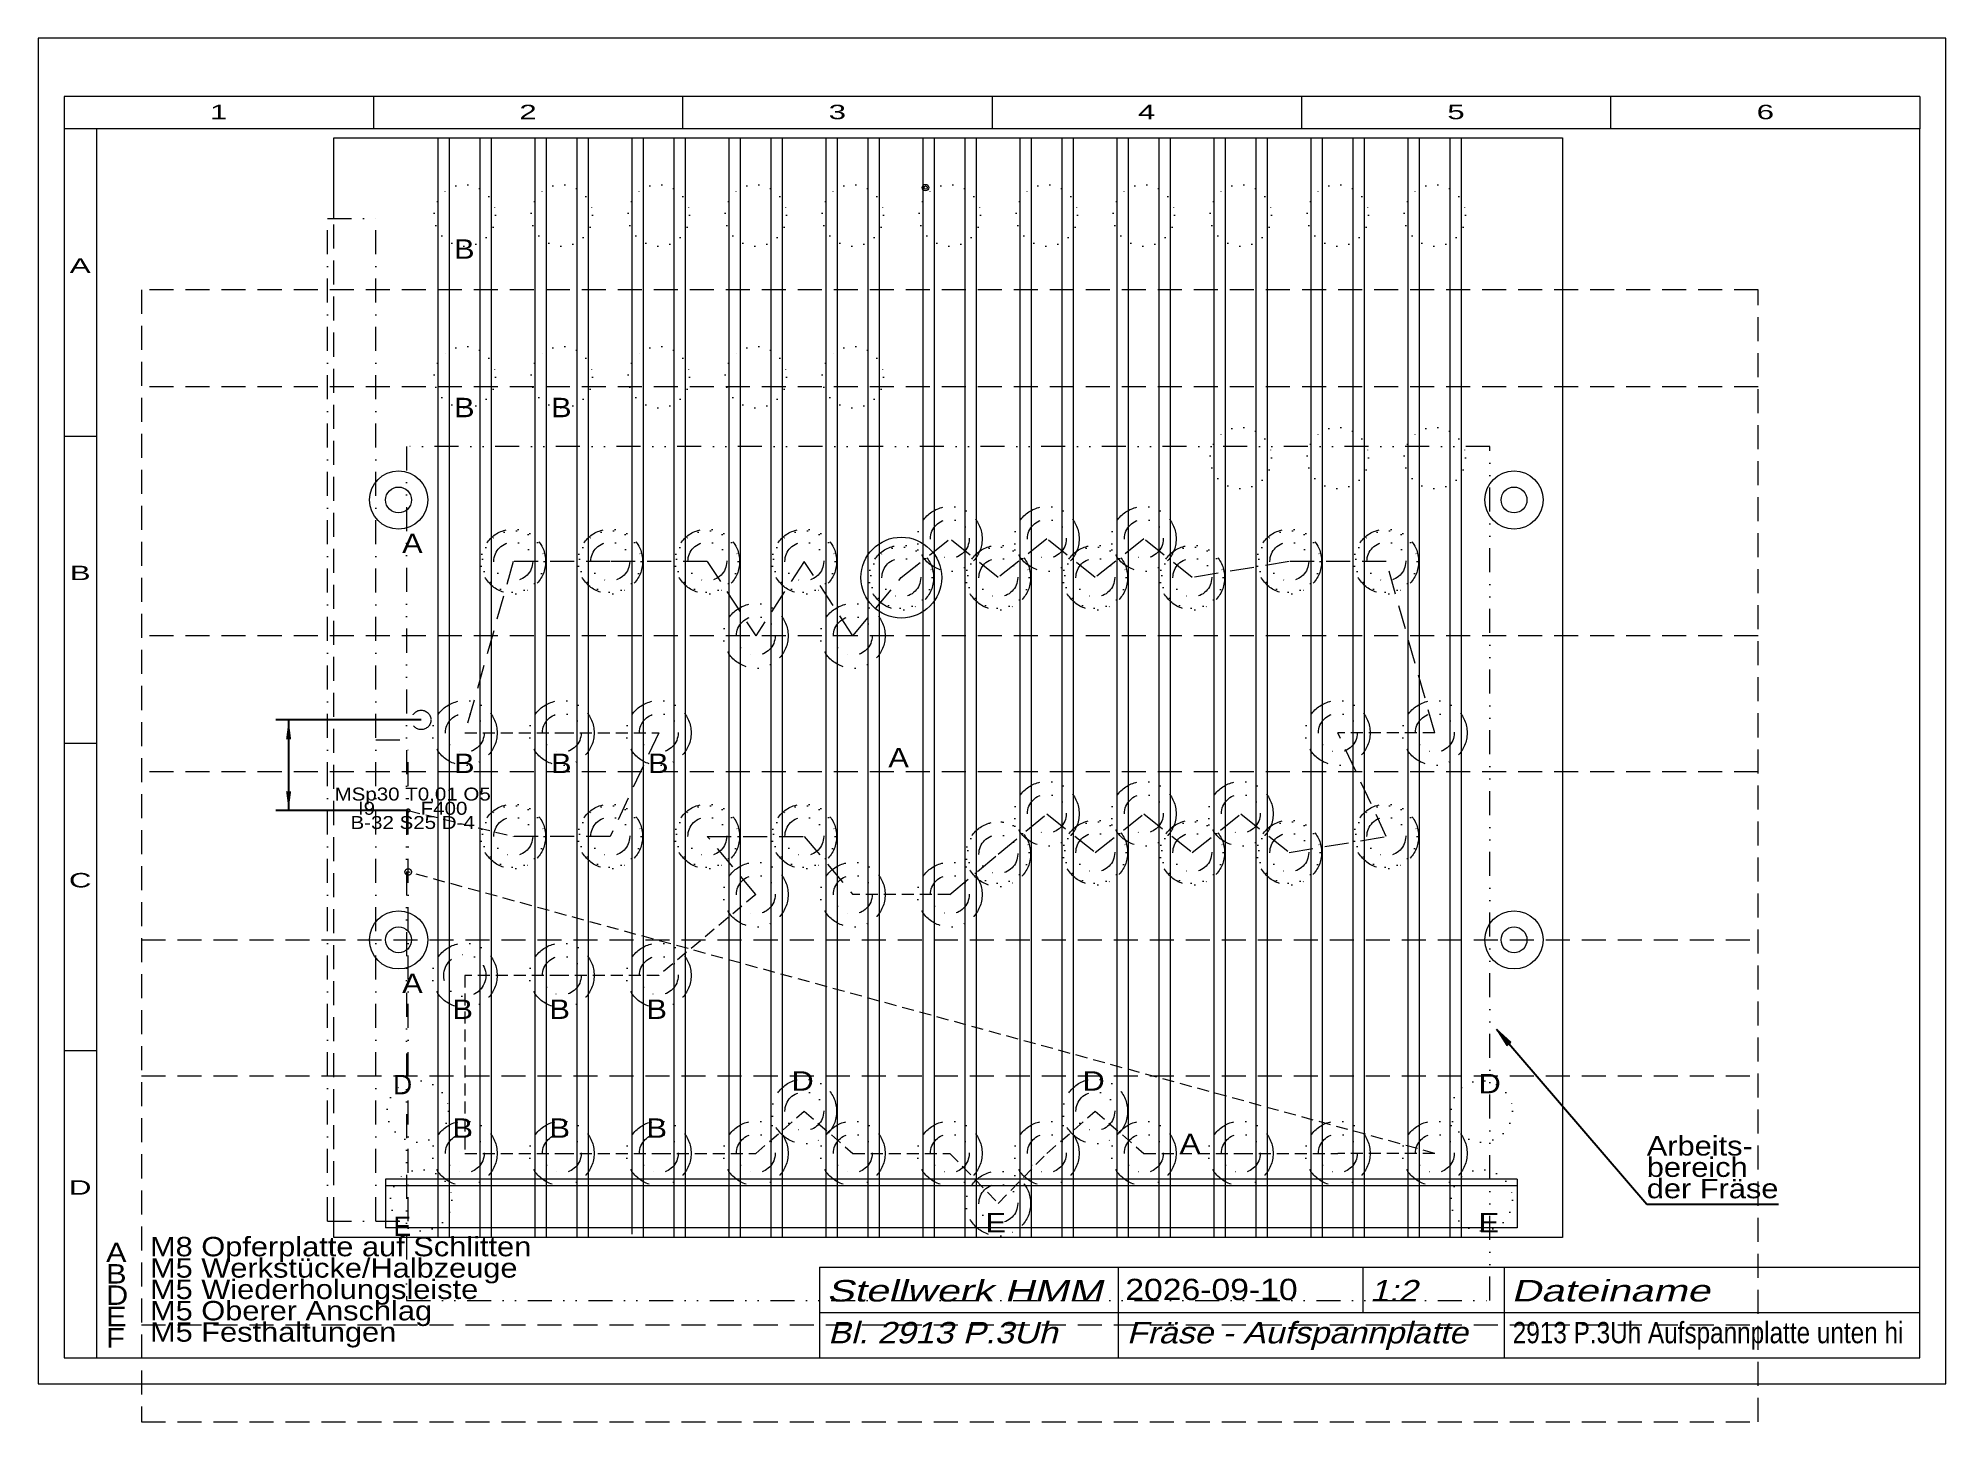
# Model space of a CAD drawing. Extents: x 2 to 592, y -10 to 418.
import ezdxf
from ezdxf.enums import TextEntityAlignment as Align

# ---------------------------------------------------------------- set-up
doc = ezdxf.new("R2010")
doc.units = 0
doc.header["$LTSCALE"] = 14.85
for name, pattern in [('DASHDOT', [1, 0.5, -0.25, 0, -0.25]), ('DASHED', [0.75, 0.5, -0.25]), ('DIVIDE', [1.25, 0.5, -0.25, 0, -0.25, 0, -0.25]), ('DOT', [0.25, 0, -0.25]), ('HIDDEN', [0.375, 0.25, -0.125]), ('PHANTOM', [2.5, 1.25, -0.25, 0.25, -0.25, 0.25, -0.25])]:
    doc.linetypes.add(name, pattern=pattern)
for name, color, linetype, lineweight in [('2913 AUFSPANNPLATTE', 7, 'CONTINUOUS', 18), ('2913 F-LÖCHER', 154, 'CONTINUOUS', 18), ('2913 FRÄSE - AUFSPANNPLATTE', 7, 'CONTINUOUS', 18), ('2913 Y-SCHLITTEN', 30, 'CONTINUOUS', 18), ('2913_3U', 14, 'CONTINUOUS', 0), ('BEMASSUNG', 7, 'CONTINUOUS', 25), ('BESCHRIFTUNG', 7, 'CONTINUOUS', 25), ('HILFSLINIEN', 3, 'CONTINUOUS', 0), ('MASSGRENZEN', 172, 'CONTINUOUS', 25), ('MASSLINIEN', 172, 'CONTINUOUS', 25), ('MASSTEXTE', 212, 'CONTINUOUS', 25), ('STANDARD', 7, 'CONTINUOUS', 0)]:
    doc.layers.add(name, color=color, linetype=linetype, lineweight=lineweight)
doc.styles.add('Arial', font='arial.ttf')

# ---------------------------------------------------------------- blocks, each defined once
blk = doc.blocks.new('D149318912')
at = {"layer": 'MASSGRENZEN'}
for points in [[(79.46, 207.23), (80.24, 201.28), (78.68, 201.28)], [(79.46, 179.23), (78.68, 185.18), (80.24, 185.18)]]:
    blk.add_solid(points, dxfattribs=at)
at = {"layer": 'MASSLINIEN', "color": 172}
for p, q in [((120.47, 207.23), (75.46, 207.23)), ((79.46, 207.23), (79.46, 179.23)), ((116.45, 179.23), (75.46, 179.23))]:
    blk.add_line(p, q, dxfattribs=at)
blk = doc.blocks.new('_A330360448', base_point=(452.98, 57.52))
at = {"layer": '2913_3U', "linetype": 'CONTINUOUS'}
blk.add_hatch(color=172, dxfattribs=at).paths.add_polyline_path([(457.45, 107.62), (452.98, 111.62), (456.27, 106.6)])
at = {"layer": '2913_3U', "color": 7, "linetype": 'CONTINUOUS', "lineweight": 25}
for p, q in [((452.98, 111.62), (499.51, 57.52)), ((499.51, 57.52), (540.23, 57.52))]:
    blk.add_line(p, q, dxfattribs=at)
at = {"layer": '2913_3U', "color": 172, "linetype": 'CONTINUOUS', "lineweight": 0}
for p, q in [((457.45, 107.62), (452.98, 111.62)), ((452.98, 111.62), (456.27, 106.6)), ((456.27, 106.6), (457.45, 107.62))]:
    blk.add_line(p, q, dxfattribs=at)

msp = doc.modelspace()

# ---------------------------------------------------------------- linework, layer by layer
at = {"layer": '2913 AUFSPANNPLATTE'}
for p, q in [((93.45, 387.23), (473.45, 387.23)), ((93.45, 362.23), (93.45, 387.23)), ((125.7, 47.23), (125.7, 387.23)), ((129.2, 47.23), (129.2, 387.23)), ((138.7, 47.23), (138.7, 387.23)), ((142.2, 47.23), (142.2, 387.23)), ((155.7, 47.23), (155.7, 387.23)), ((159.2, 47.23), (159.2, 387.23)), ((168.7, 47.23), (168.7, 387.23)), ((172.2, 47.23), (172.2, 387.23)), ((185.7, 48.23), (185.7, 387.23)), ((189.2, 47.23), (189.2, 387.23)), ((198.7, 47.23), (198.7, 387.23)), ((202.2, 47.23), (202.2, 387.23)), ((215.7, 47.23), (215.7, 387.23)), ((219.2, 47.23), (219.2, 387.23)), ((228.7, 47.23), (228.7, 387.23)), ((232.2, 47.23), (232.2, 387.23)), ((245.7, 47.23), (245.7, 387.23)), ((249.2, 47.23), (249.2, 387.23)), ((258.7, 47.23), (258.7, 387.23)), ((262.2, 47.23), (262.2, 387.23)), ((275.7, 47.23), (275.7, 387.23)), ((279.2, 47.23), (279.2, 387.23)), ((288.7, 47.23), (288.7, 387.23)), ((292.2, 47.23), (292.2, 387.23)), ((305.7, 47.23), (305.7, 387.23)), ((309.2, 47.23), (309.2, 387.23)), ((318.7, 47.23), (318.7, 387.23)), ((322.2, 47.23), (322.2, 387.23)), ((335.7, 47.23), (335.7, 387.23)), ((339.2, 47.23), (339.2, 387.23)), ((348.7, 47.23), (348.7, 387.23)), ((352.2, 47.23), (352.2, 387.23)), ((365.7, 47.23), (365.7, 387.23)), ((369.2, 47.23), (369.2, 387.23)), ((378.7, 47.23), (378.7, 387.23)), ((382.2, 47.23), (382.2, 387.23)), ((395.7, 47.23), (395.7, 387.23)), ((399.2, 47.23), (399.2, 387.23)), ((408.7, 47.23), (408.7, 387.23)), ((412.2, 47.23), (412.2, 387.23)), ((425.7, 47.23), (425.7, 387.23)), ((429.2, 47.23), (429.2, 387.23)), ((438.7, 47.23), (438.7, 387.23)), ((442.2, 47.23), (442.2, 387.23)), ((473.45, 387.23), (473.45, 47.23)), ((459.45, 65.23), (109.45, 65.23)), ((109.45, 65.23), (109.45, 50.23)), ((459.45, 65.23), (459.45, 50.23)), ((459.45, 63.23), (109.45, 63.23)), ((93.45, 47.23), (93.45, 52.23)), ((473.45, 47.23), (93.45, 47.23)), ((459.45, 50.23), (109.45, 50.23))]:
    msp.add_line(p, q, dxfattribs=at)
at = {"layer": '2913 AUFSPANNPLATTE', "linetype": 'DASHDOT'}
for p, q in [((91.45, 52.23), (91.45, 362.23)), ((91.45, 362.23), (106.45, 362.23)), ((106.45, 52.23), (106.45, 362.23)), ((106.45, 201.08), (116.45, 201.08)), ((116.45, 52.23), (116.45, 201.08)), ((91.45, 52.23), (116.45, 52.23))]:
    msp.add_line(p, q, dxfattribs=at)
at = {"layer": '2913 AUFSPANNPLATTE', "linetype": 'DASHED'}
msp.add_line((93.45, 52.23), (93.45, 362.23), dxfattribs=at)
at = {"layer": '2913 AUFSPANNPLATTE', "linetype": 'DOT'}
for centre in [(133.95, 363.23), (163.95, 363.23), (193.95, 363.23), (223.95, 363.23), (253.95, 363.23), (283.95, 363.23), (313.95, 363.23), (343.95, 363.23), (373.95, 363.23), (403.95, 363.23), (433.95, 363.23), (133.95, 313.23), (163.95, 313.23), (193.95, 313.23), (223.95, 313.23), (253.95, 313.23), (373.95, 288.22), (403.95, 288.22), (433.95, 288.22), (119.45, 86.23), (448.45, 86.23), (120.45, 58.73), (448.45, 58.73)]:
    msp.add_circle(centre, 9.5, dxfattribs=at)
at = {"layer": '2913 AUFSPANNPLATTE'}
for centre, radius in [((113.47, 275.23), 9), ((458.45, 275.23), 9), ((113.47, 275.23), 4), ((458.45, 275.23), 4), ((113.47, 139.23), 9), ((458.45, 139.23), 9), ((113.47, 139.23), 4), ((458.45, 139.23), 4)]:
    msp.add_circle(centre, radius, dxfattribs=at)
at = {"layer": '2913 AUFSPANNPLATTE', "linetype": 'DASHED'}
msp.add_circle((120.47, 207.23), 3, dxfattribs=at)
at = {"layer": '2913 F-LÖCHER', "linetype": 'DOT'}
for centre in [(148.95, 256.23), (178.95, 256.23), (208.95, 256.23), (238.95, 256.23), (388.95, 256.23), (418.95, 256.23), (268.95, 251.23), (298.95, 251.23), (328.95, 251.23), (358.95, 251.23), (148.95, 171.23), (178.95, 171.23), (208.95, 171.23), (238.95, 171.23), (418.95, 171.23), (298.95, 166.23), (328.95, 166.23), (358.95, 166.23), (388.95, 166.23)]:
    msp.add_circle(centre, 9.5, dxfattribs=at)
at = {"layer": '2913 FRÄSE - AUFSPANNPLATTE'}
for radius in [1, 0.5]:
    msp.add_circle((276.45, 371.8), radius, dxfattribs=at)
at = {"layer": '2913 Y-SCHLITTEN', "linetype": 'DASHED'}
for p, q in [((533.95, 340.23), (33.95, 340.23)), ((33.95, 340.23), (33.95, -9.77)), ((533.95, -9.77), (533.95, 340.23)), ((533.95, 310.23), (33.95, 310.23)), ((533.95, 233.23), (33.95, 233.23)), ((533.95, 191.23), (33.95, 191.23)), ((33.95, 139.23), (533.95, 139.23)), ((33.95, 97.23), (533.95, 97.23)), ((33.95, 20.23), (533.95, 20.23)), ((33.95, -9.77), (533.95, -9.77))]:
    msp.add_line(p, q, dxfattribs=at)
at = {"layer": '2913 Y-SCHLITTEN', "color": 30, "linetype": 'DIVIDE', "lineweight": 20}
for p, q in [((450.94, 291.73), (115.94, 291.73)), ((115.94, 291.73), (115.94, 27.73)), ((450.94, 27.73), (450.94, 291.73)), ((115.94, 27.73), (450.94, 27.73))]:
    msp.add_line(p, q, dxfattribs=at)
at = {"layer": '2913_3U', "linetype": 'DASHED'}
for p, q in [((268.95, 251.23), (283.95, 263.22)), ((298.95, 251.23), (283.95, 263.22)), ((313.95, 263.22), (298.95, 251.23)), ((328.95, 251.23), (313.95, 263.22)), ((343.95, 263.22), (328.95, 251.23)), ((358.95, 251.23), (343.95, 263.22)), ((148.95, 256.23), (133.95, 203.22)), ((178.95, 256.23), (148.95, 256.23)), ((208.95, 256.23), (178.95, 256.23)), ((208.95, 256.23), (223.95, 233.23)), ((238.95, 256.23), (223.95, 233.23)), ((253.95, 233.23), (238.95, 256.23)), ((388.95, 256.23), (358.95, 251.23)), ((418.95, 256.23), (388.95, 256.23)), ((433.95, 203.23), (418.95, 256.23)), ((253.95, 233.23), (268.95, 251.23)), ((193.95, 203.22), (178.95, 171.23)), ((418.95, 171.23), (403.95, 203.23)), ((298.95, 165.73), (313.95, 178.23)), ((313.95, 178.23), (328.95, 166.23)), ((328.95, 166.23), (343.95, 178.23)), ((343.95, 178.23), (358.95, 166.23)), ((358.95, 166.23), (373.95, 178.23)), ((373.95, 178.23), (388.95, 166.23)), ((178.95, 171.23), (148.95, 171.23)), ((223.95, 153.23), (208.95, 171.23)), ((208.95, 171.23), (238.95, 171.23)), ((238.95, 171.23), (253.95, 153.23)), ((388.95, 166.23), (418.95, 171.23)), ((283.95, 153.23), (298.95, 165.73))]:
    msp.add_line(p, q, dxfattribs=at)
at = {"layer": '2913_3U', "linetype": 'HIDDEN'}
for p, q in [((133.95, 203.22), (163.95, 203.22)), ((163.95, 203.22), (193.95, 203.22)), ((433.95, 203.23), (403.95, 203.23)), ((116.45, 179.23), (148.95, 171.23)), ((433.95, 73.23), (116.45, 160.23)), ((223.95, 153.23), (193.95, 128.23)), ((283.95, 153.23), (253.95, 153.23)), ((163.95, 128.23), (133.95, 128.23)), ((133.95, 128.23), (133.95, 73.23)), ((193.95, 128.23), (163.95, 128.23)), ((223.95, 73.23), (238.95, 86.23)), ((238.95, 86.23), (253.95, 73.23)), ((313.95, 73.23), (328.95, 86.23)), ((328.95, 86.23), (343.95, 73.23)), ((133.95, 73.23), (163.95, 73.23)), ((163.95, 73.23), (193.95, 73.23)), ((193.95, 73.23), (223.95, 73.23)), ((253.95, 73.23), (283.95, 73.23)), ((283.95, 73.23), (298.95, 57.73)), ((298.95, 57.73), (313.95, 73.23)), ((343.95, 73.23), (373.95, 73.23)), ((373.95, 73.23), (403.95, 73.23)), ((433.95, 73.23), (403.95, 73.23))]:
    msp.add_line(p, q, dxfattribs=at)
at = {"layer": '2913_3U', "linetype": 'DIVIDE'}
for centre, radius in [((283.95, 263.22), 10), ((313.95, 263.22), 10), ((343.95, 263.22), 10), ((148.95, 256.23), 10), ((178.95, 256.23), 10), ((208.95, 256.23), 10), ((238.95, 256.23), 10), ((283.95, 263.22), 6), ((313.95, 263.22), 6), ((343.95, 263.22), 6), ((388.95, 256.23), 10), ((418.95, 256.23), 10), ((148.95, 256.23), 6), ((178.95, 256.23), 6), ((208.95, 256.23), 6), ((238.95, 256.23), 6), ((268.95, 251.23), 10), ((298.95, 251.23), 10), ((328.95, 251.23), 10), ((358.95, 251.23), 10), ((388.95, 256.23), 6), ((418.95, 256.23), 6), ((268.95, 251.23), 6), ((298.95, 251.23), 6), ((328.95, 251.23), 6), ((358.95, 251.23), 6), ((223.95, 233.23), 10), ((253.95, 233.23), 10), ((223.95, 233.23), 6), ((253.95, 233.23), 6), ((133.95, 203.22), 10), ((163.95, 203.22), 10), ((193.95, 203.22), 10), ((403.95, 203.23), 10), ((433.95, 203.23), 10), ((133.95, 203.22), 6), ((163.95, 203.22), 6), ((193.95, 203.22), 6), ((403.95, 203.23), 6), ((433.95, 203.23), 6), ((313.95, 178.23), 10), ((313.95, 178.23), 6), ((343.95, 178.23), 10), ((343.95, 178.23), 6), ((373.95, 178.23), 10), ((373.95, 178.23), 6), ((148.95, 171.23), 10), ((148.95, 171.23), 6), ((178.95, 171.23), 10), ((178.95, 171.23), 6), ((208.95, 171.23), 10), ((208.95, 171.23), 6), ((238.95, 171.23), 10), ((238.95, 171.23), 6), ((418.95, 171.23), 10), ((418.95, 171.23), 6), ((298.95, 165.73), 10), ((298.95, 165.73), 6), ((328.95, 166.23), 10), ((328.95, 166.23), 6), ((358.95, 166.23), 10), ((358.95, 166.23), 6), ((388.95, 166.23), 10), ((388.95, 166.23), 6), ((223.95, 153.23), 10), ((253.95, 153.23), 10), ((283.95, 153.23), 10), ((223.95, 153.23), 6), ((253.95, 153.23), 6), ((283.95, 153.23), 6), ((133.95, 128.23), 10), ((163.95, 128.23), 10), ((193.95, 128.23), 10), ((133.95, 128.23), 6.5), ((163.95, 128.23), 6), ((193.95, 128.23), 6), ((238.95, 86.23), 10), ((328.95, 86.23), 10), ((238.95, 86.23), 6), ((328.95, 86.23), 6), ((133.95, 73.23), 10), ((163.95, 73.23), 10), ((193.95, 73.23), 10), ((223.95, 73.23), 10), ((253.95, 73.23), 10), ((283.95, 73.23), 10), ((313.95, 73.23), 10), ((343.95, 73.23), 10), ((373.95, 73.23), 10), ((403.95, 73.23), 10), ((433.95, 73.23), 10), ((133.95, 73.23), 6), ((163.95, 73.23), 6), ((193.95, 73.23), 6), ((223.95, 73.23), 6), ((253.95, 73.23), 6), ((283.95, 73.23), 6), ((313.95, 73.23), 6), ((343.95, 73.23), 6), ((373.95, 73.23), 6), ((403.95, 73.23), 6), ((433.95, 73.23), 6), ((298.95, 57.73), 10), ((298.95, 57.73), 6)]:
    msp.add_circle(centre, radius, dxfattribs=at)
at = {"layer": '2913_3U', "linetype": 'PHANTOM'}
for centre, radius in [((116.45, 179.23), 0.5), ((116.45, 160.23), 1)]:
    msp.add_circle(centre, radius, dxfattribs=at)
at = {"layer": 'HILFSLINIEN'}
msp.add_circle((268.94, 251.23), 12.5, dxfattribs=at)
at = {"layer": 'STANDARD'}
for p, q in [((592, 418), (2, 418)), ((2, 418), (2, 2)), ((592, 2), (592, 418)), ((584, 400), (10, 400)), ((10, 400), (10, 390)), ((105.67, 400), (105.67, 390)), ((201.33, 400), (201.33, 390)), ((297, 400), (297, 390)), ((392.67, 400), (392.67, 390)), ((488.33, 400), (488.33, 390)), ((584, 400), (584, 390)), ((10, 390), (10, 10)), ((20, 390), (10, 390)), ((20, 390), (20, 10)), ((584, 390), (20, 390)), ((584, 10), (584, 390)), ((10, 295), (20, 295)), ((10, 200), (20, 200)), ((10, 105), (20, 105)), ((10, 10), (20, 10)), ((20, 10), (584, 10)), ((2, 2), (592, 2))]:
    msp.add_line(p, q, dxfattribs=at)
at = {"layer": 'STANDARD', "lineweight": 0}
for p, q in [((243.64, 38), (584, 38)), ((243.64, 38), (243.64, 10)), ((336.04, 38), (336.04, 10)), ((411.64, 38), (411.64, 24)), ((455.43, 38), (455.43, 10)), ((243.64, 24), (584, 24))]:
    msp.add_line(p, q, dxfattribs=at)

# ---------------------------------------------------------------- block references
at = {"layer": '2913_3U'}
msp.add_blockref('_A330360448', (452.98, 57.52), dxfattribs=at)
at = {"layer": 'BEMASSUNG'}
msp.add_blockref('D149318912', (0, 0), dxfattribs=at)

# ---------------------------------------------------------------- texts
at = {"layer": '2913 Y-SCHLITTEN', "linetype": 'DASHED', "insert": (499.51, 59.26), "char_height": 6, "attachment_point": 7, "line_spacing_factor": 0.66, "style": 'Arial'}
msp.add_mtext('\\W1.135040;Arbeits-\\Pbereich\\Pder Fräse', dxfattribs=at)
at = {"layer": '2913_3U', "insert": (117.83, 179.88), "char_height": 4, "attachment_point": 5, "line_spacing_factor": 0.66, "style": 'Arial'}
msp.add_mtext('\\W1.135084;MSp30 T0,01 O5\\PI9        F400\\PB-32 S25 D-4', dxfattribs=at)
at = {"layer": 'BESCHRIFTUNG', "style": 'Arial'}
for s, height, width, p in [('B', 6, 1.134916, (130.63, 355.81)), ('B', 6, 1.134916, (130.63, 306.81)), ('B', 6, 1.134916, (160.63, 306.81)), ('A', 6, 1.134916, (114.57, 264.82)), ('B', 6, 1.134916, (130.63, 196.81)), ('B', 6, 1.134916, (160.63, 196.81)), ('B', 6, 1.134916, (190.63, 196.81)), ('A', 6, 1.134916, (264.94, 198.6)), ('A', 6, 1.134916, (114.57, 128.82)), ('B', 6, 1.134916, (130.12, 120.78)), ('B', 6, 1.134916, (160.12, 120.78)), ('B', 6, 1.134916, (190.12, 120.78)), ('D', 6, 0.972763, (111.77, 97.49)), ('D', 6, 1.134937, (234.99, 98.61)), ('D', 6, 1.134937, (324.99, 98.61)), ('D', 6, 1.134937, (447.49, 97.8)), ('B', 6, 1.134916, (130.12, 84.04)), ('B', 6, 1.134916, (160.12, 84.04)), ('B', 6, 1.134916, (190.12, 84.04)), ('A', 6, 1.134916, (355.09, 79.29)), ('E', 6, 0.973041, (111.89, 53.69)), ('E', 6, 1.134916, (294.99, 54.81)), ('E', 6, 1.134916, (447.49, 54.81)), ('2026-09-10', 6.6, 1.130203, (338.23, 34.45)), ('2913 P.3Uh Aufspannplatte unten hi', 6.6, 0.815596, (458.06, 21.12))]:
    msp.add_text(s, height=height, dxfattribs=dict(at, width=width)).set_placement(p, align=Align.TOP_LEFT)
at = {"layer": 'BESCHRIFTUNG', "style": 'Arial', "oblique": 15}
for s, width, p in [('Stellwerk HMM', 1.365378, (245.83, 34.08)), ('1:2', 1.134865, (413.83, 34.08)), ('Dateiname', 1.365343, (457.62, 34.08)), ('Bl. 2913 P.3Uh', 1.134944, (246.27, 21.12)), ('Fräse - Aufspannplatte', 1.121609, (338.67, 21.12))]:
    msp.add_text(s, height=6.65, dxfattribs=dict(at, width=width)).set_placement(p, align=Align.TOP_LEFT)
at = {"layer": 'BESCHRIFTUNG', "char_height": 6, "attachment_point": 7, "line_spacing_factor": 0.66, "style": 'Arial'}
for s, insert in [('\\W1.135076;M8 Opferplatte auf Schlitten\\PM5 Werkstücke/Halbzeuge\\PM5 Wiederholungsleiste\\PM5 Oberer Anschlag\\PM5 Festhaltungen', (36.59, 13.19)), ('\\W1.134916;A\\PB\\PD\\PE\\PF', (23, 13.19))]:
    msp.add_mtext(s, dxfattribs=dict(at, insert=insert))
at = {"layer": 'STANDARD', "style": 'Arial'}
for s, width, p in [('1', 1.547923, (57.83, 392.95)), ('2', 1.547922, (153.5, 392.95)), ('3', 1.547923, (249.17, 392.95)), ('4', 1.547923, (344.83, 392.95)), ('5', 1.547922, (440.5, 392.95)), ('6', 1.547923, (536.17, 392.95)), ('A', 1.547987, (15, 345.45)), ('B', 1.547987, (15, 250.45)), ('C', 1.548103, (15, 155.45)), ('D', 1.548104, (15, 60.45))]:
    msp.add_text(s, height=4.46, dxfattribs=dict(at, width=width)).set_placement(p, align=Align.CENTER)

doc.saveas('drawing.dxf')
